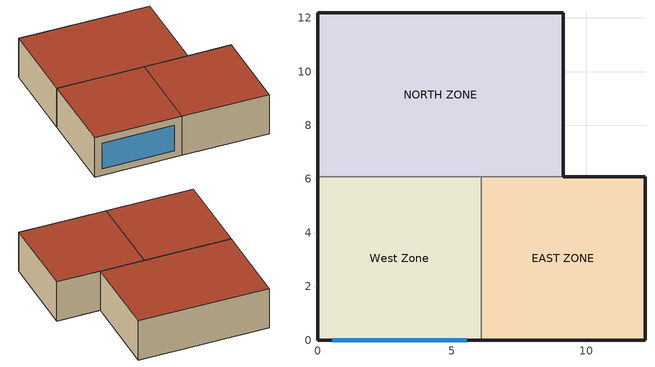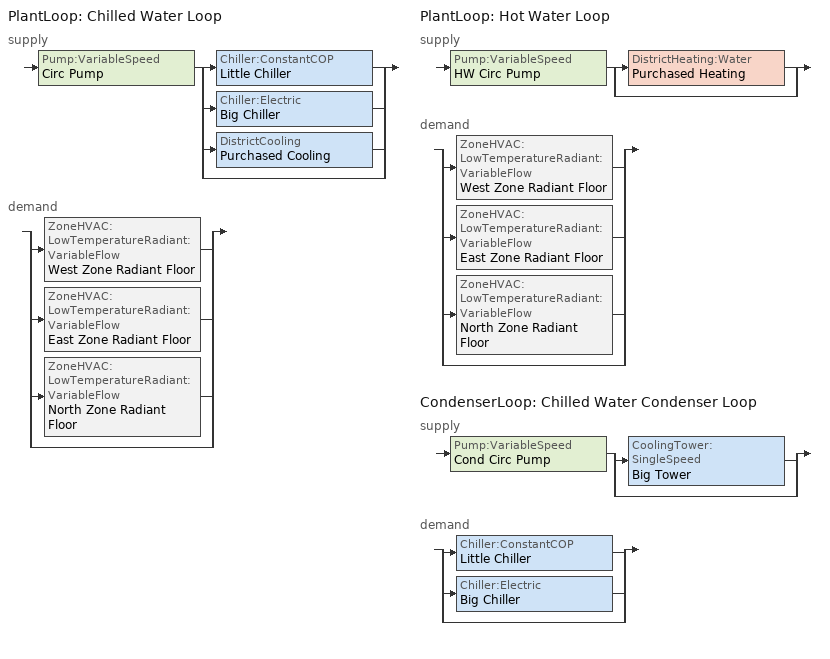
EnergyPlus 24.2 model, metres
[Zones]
West Zone
 floor ground (Slab Floor with Radiant): 0,0 0,6.1 6.1,6.1 6.1,0 z0
 wall outside (EXTWALL80): 0,6.1 0,0 6.1,0 z0:3.05
 wall to NORTH ZONE (PARTITION06): 6.1,6.1 0,6.1 z0:3.05
 wall to EAST ZONE (PARTITION06): 6.1,0 6.1,6.1 z0:3.05
 window (WIN-CON-LIGHT): 0.55,0 5.55,0 z0.5:2.5
 roof outside (ROOF34): 0,6.1 0,0 6.1,0 6.1,6.1 z3.05
EAST ZONE
 floor ground (Slab Floor with Radiant): 6.1,0 6.1,6.1 12.19,6.1 12.19,0 z0
 wall outside (EXTWALL80): 6.1,0 12.19,0 12.19,6.1 9.14,6.1 z0:3.05
 wall to NORTH ZONE (PARTITION06): 9.14,6.1 6.1,6.1 z0:3.05
 roof outside (ROOF34): 6.1,6.1 6.1,0 12.19,0 12.19,6.1 z3.05
NORTH ZONE
 floor ground (Slab Floor with Radiant): 0,6.1 0,12.19 9.14,12.19 9.14,6.1 z0
 wall outside (EXTWALL80): 9.14,6.1 9.14,12.19 0,12.19 0,6.1 z0:3.05
 roof outside (ROOF34): 0,12.19 0,6.1 9.14,6.1 9.14,12.19 z3.05
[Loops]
PlantLoop 'Chilled Water Loop'
 supply: Pump:VariableSpeed 'Circ Pump' > split
  | Chiller:ConstantCOP 'Little Chiller'
  | Chiller:Electric 'Big Chiller'
  | DistrictCooling 'Purchased Cooling'
  | bypass
 demand: split
  | ZoneHVAC:LowTemperatureRadiant:VariableFlow 'West Zone Radiant Floor'
  | ZoneHVAC:LowTemperatureRadiant:VariableFlow 'East Zone Radiant Floor'
  | ZoneHVAC:LowTemperatureRadiant:VariableFlow 'North Zone Radiant Floor'
  | bypass
PlantLoop 'Hot Water Loop'
 supply: Pump:VariableSpeed 'HW Circ Pump' > split
  | DistrictHeating:Water 'Purchased Heating'
  | bypass
 demand: split
  | ZoneHVAC:LowTemperatureRadiant:VariableFlow 'West Zone Radiant Floor'
  | ZoneHVAC:LowTemperatureRadiant:VariableFlow 'East Zone Radiant Floor'
  | ZoneHVAC:LowTemperatureRadiant:VariableFlow 'North Zone Radiant Floor'
  | bypass
CondenserLoop 'Chilled Water Condenser Loop'
 supply: Pump:VariableSpeed 'Cond Circ Pump' > split
  | CoolingTower:SingleSpeed 'Big Tower'
  | bypass
 demand: split
  | Chiller:ConstantCOP 'Little Chiller'
  | Chiller:Electric 'Big Chiller'
  | bypass
[Building]
NONE: Loads convergence tolerance value=0.04; Maximum number of warmup days=25; Minimum number of warmup days=6; North axis=0; Solar distribution=FullInteriorAndExterior; Temperature convergence tolerance value=0.4; Terrain=Suburbs
[Site:GroundTemperature:BuildingSurface]
20.03, 20.03, 20.13, 20.3, 20.43, 20.52, 20.62, 20.77, 20.78, 20.55, 20.44, 20.2
[Site:Location]
CHICAGO_IL_USA_WMO_725300: Elevation=190; Latitude=42; Longitude=-87.88; Time zone=-6
[SizingPeriod:DesignDay] Barometric pressure=99063; Day of month=21; Daylight saving time indicator=No; Humidity condition type=WetBulb; Rain indicator=No; Snow indicator=No; Solar model indicator=ASHRAEClearSky
Name | Daily dry bulb temperature range | Day type | Maximum dry bulb temperature | Month | Sky clearness | Wetbulb or dewpoint at maximum dry bulb | Wind direction | Wind speed
CHICAGO Ann Clg 1% Condns DB=>MWB | 10.7 | SummerDesignDay | 31.5 | 7 | 1 | 10 | 230 | 5.3
CHICAGO Ann Htg 99% Condns DB | 0 | WinterDesignDay | -17.3 | 1 | 0 | -17.3 | 270 | 4.9
[Construction]
EXTWALL80: A1 - 1 IN STUCCO, C4 - 4 IN COMMON BRICK, INS - EXPANDED EXT POLYSTYRENE R12 2 IN, E1 - 3 / 4 IN PLASTER OR GYP BOARD
PARTITION06: E1 - 3 / 4 IN PLASTER OR GYP BOARD, C6 - 8 IN CLAY TILE, E1 - 3 / 4 IN PLASTER OR GYP BOARD
ROOF34: E2 - 1 / 2 IN SLAG OR STONE, E3 - 3 / 8 IN FELT AND MEMBRANE, INS - EXPANDED EXT POLYSTYRENE R12 2 IN, INS - EXPANDED EXT POLYSTYRENE R12 2 IN, C12 - 2 IN HW CONCRETE
Slab Floor with Radiant: CONCRETE - DRIED SAND AND GRAVEL 4 IN, INS - EXPANDED EXT POLYSTYRENE R12 2 IN, GYP1, GYP2, FINISH FLOORING - TILE 1 / 16 IN
WIN-CON-LIGHT: WIN-LAY-GLASS-LIGHT
[Material] Thermal absorptance=0.9
Name | Conductivity | Density | Roughness | Solar absorptance | Specific heat | Thickness | Visible absorptance
A1 - 1 IN STUCCO | 0.691831 | 1858.142 | Smooth | 0.92 | 836.8 | 0.0253898 | 0.92
C4 - 4 IN COMMON BRICK | 0.726422 | 1922.216 | Rough | 0.76 | 836.8 | 0.101498 | 0.76
C6 - 8 IN CLAY TILE | 0.570761 | 1121.292 | Smooth | 0.82 | 836.8 | 0.203302 | 0.82
C12 - 2 IN HW CONCRETE | 1.729577 | 2242.585 | MediumRough | 0.65 | 836.8 | 0.0509016 | 0.65
CONCRETE - DRIED SAND AND GRAVEL 4 IN | 1.29 | 2242.58 | MediumRough | 0.6 | 830 | 0.1 | 0.6
E1 - 3 / 4 IN PLASTER OR GYP BOARD | 0.726422 | 1601.846 | Smooth | 0.92 | 836.8 | 0.01905 | 0.92
E2 - 1 / 2 IN SLAG OR STONE | 1.435549 | 881.0155 | Rough | 0.55 | 1673.6 | 0.0127102 | 0.55
E3 - 3 / 8 IN FELT AND MEMBRANE | 0.190253 | 1121.292 | Rough | 0.75 | 1673.6 | 0.00954024 | 0.75
FINISH FLOORING - TILE 1 / 16 IN | 0.17 | 1922.21 | Smooth | 0.5 | 1250 | 0.0016 | 0.5
GYP1 | 0.7845 | 1842.12 | MediumRough | 0.5 | 988 | 0.0127 | 0.5
GYP2 | 0.7845 | 1842.12 | MediumRough | 0.5 | 988 | 0.01905 | 0.5
INS - EXPANDED EXT POLYSTYRENE R12 2 IN | 0.02 | 56.06 | Rough | 0.5 | 1210 | 0.05 | 0.5
[WindowMaterial:Glazing]
WIN-LAY-GLASS-LIGHT: Back side infrared hemispherical emissivity=0.84; Back side solar reflectance at normal incidence=0.031; Back side visible reflectance at normal incidence=0.05; Conductivity=0.9; Front side infrared hemispherical emissivity=0.84; Front side solar reflectance at normal incidence=0.031; Front side visible reflectance at normal incidence=0.05; Infrared transmittance at normal incidence=0; Optical data type=SpectralAverage; Solar transmittance at normal incidence=0.9; Thickness=0.009; Visible transmittance at normal incidence=0.9
[Chiller:ConstantCOP]
Little Chiller: Chiller flow mode=LeavingSetpointModulated; Condenser type=WaterCooled; Design chilled water flow rate=0.0039; Design condenser water flow rate=0.0011; Nominal capacity=25000; Nominal cop=2.5
[Chiller:Electric]
Big Chiller: Chilled water outlet temperature lower limit=5; Chiller flow mode=LeavingSetpointModulated; Condenser type=WaterCooled; Design chilled water flow rate=0.0039; Design chilled water outlet temperature=6.667; Design condenser fluid flow rate=0.0011; Design condenser inlet temperature=29.44; Maximum part load ratio=1; Minimum part load ratio=0.15; Nominal capacity=45000; Nominal cop=2.75; Optimum part load ratio=0.65; Temperature rise coefficient=2.682759; Coefficient 1 of capacity ratio curve=0.944836; Coefficient 1 of full load ratio curve=0.03303; Coefficient 1 of power ratio curve=1.907846; Coefficient 2 of capacity ratio curve=-0.0570088; Coefficient 2 of full load ratio curve=0.6852; Coefficient 2 of power ratio curve=-1.20499; Coefficient 3 of capacity ratio curve=-0.00185486; Coefficient 3 of full load ratio curve=0.2818; Coefficient 3 of power ratio curve=0.263462
[CondenserEquipmentList]
All Towers: Big Tower, CoolingTower:SingleSpeed
[CondenserEquipmentOperationSchemes]
Tower Loop Operation: Control scheme 1=Year Round Tower Operation; Control scheme 1 schedule=ON
[CondenserLoop]
Chilled Water Condenser Loop: Condenser equipment operation scheme=Tower Loop Operation; Condenser loop volume=Autocalculate; Fluid type=Water; Load distribution scheme=SequentialLoad; Maximum loop flow rate=0.0022; Maximum loop temperature=80; Minimum loop flow rate=0; Minimum loop temperature=10
[CoolingTower:SingleSpeed]
Big Tower: Design air flow rate=16; Design fan power=1000; Design u factor times area value=1750; Design water flow rate=0.0022; Free convection regime air flow rate=0; Free convection regime u factor times area value=0
[DesignSpecification:OutdoorAir] Outdoor air flow per person=0.00944; Outdoor air flow per zone=0; Outdoor air flow per zone floor area=0; Outdoor air method=Flow/Person
SZ DSOA EAST ZONE; SZ DSOA NORTH ZONE; SZ DSOA West Zone
[DistrictCooling]
Purchased Cooling: Nominal capacity=680000
[DistrictHeating:Water]
Purchased Heating: Nominal capacity=1000000
[ElectricEquipment] Design level calculation method=EquipmentLevel; Fraction latent=0; Fraction lost=0; Fraction radiant=0.3; Schedule=BLDG Sch   2
Name | Design level | Zone or zonelist or space or spacelist
EAST ZONE ElecEq 1 | 1464.375 | EAST ZONE
NORTH ZONE ElecEq 1 | 2928.751 | NORTH ZONE
West Zone ElecEq 1 | 2928.751 | West Zone
[Lights] Design level calculation method=LightingLevel; End use subcategory=GeneralLights; Fraction radiant=0.2; Fraction replaceable=0; Fraction visible=0.2; Return air fraction=0; Schedule=BLDG Sch   3
Name | Lighting level | Zone or zonelist or space or spacelist
EAST ZONE Lights 1 | 1464.375 | EAST ZONE
NORTH ZONE Lights 1 | 878.6252 | NORTH ZONE
[People] Activity level schedule=Activity Sch; Air velocity schedule=Air Velo Sch; Carbon dioxide generation rate=3.82e-08; Clothing insulation calculation method=ClothingInsulationSchedule; Clothing insulation schedule=Clothing Sch; Fraction radiant=0.3; Mean radiant temperature calculation type=EnclosureAveraged; Number of people calculation method=People; Number of people schedule=BLDG Sch   1; Thermal comfort model 1 type=Fanger; Work efficiency schedule=Work Eff Sch
Name | Number of people | Zone or zonelist or space or spacelist
EAST ZONE | 3 | EAST ZONE
NORTH ZONE | 4 | NORTH ZONE
West Zone | 3 | West Zone
[PlantEquipmentList]
All Chillers; Chiller Plant: Big Chiller, Chiller:Electric, Little Chiller, Chiller:ConstantCOP
Chiller Plant and Purchased: Big Chiller, Chiller:Electric, Little Chiller, Chiller:ConstantCOP, Purchased Cooling, DistrictCooling
Purchased Only: Purchased Cooling, DistrictCooling
heating plant: Purchased Heating, DistrictHeating:Water
[PlantEquipmentOperation:CoolingLoad] Load range 1 lower limit=0
Name | Load range 1 upper limit | Range 1 equipment list | Load range 2 lower limit | Load range 2 upper limit | Load range 3 lower limit | Load range 3 upper limit | Range 2 equipment list | Range 3 equipment list
Off Peak Operation | 900000 | All Chillers
Peak Operation | 70000 | Chiller Plant | 70000 | 245000 | 245000 | 500000 | Chiller Plant and Purchased | Purchased Only
Year Round Tower Operation | 90000000 | All Towers
[PlantEquipmentOperation:HeatingLoad]
Purchased Only: Load range 1 lower limit=0; Load range 1 upper limit=1000000; Range 1 equipment list=heating plant
[PlantEquipmentOperationSchemes]
Name | Control scheme 1 | Control scheme 1 schedule | Control scheme 2 | Control scheme 2 schedule
CW Loop Operation | Peak Operation | On Peak | Off Peak Operation | Off Peak
Hot Loop Operation | Purchased Only | ON
[PlantLoop] Fluid type=Water; Load distribution scheme=Optimal; Minimum loop flow rate=0; Plant loop volume=Autocalculate
Name | Maximum loop flow rate | Maximum loop temperature | Minimum loop temperature | Plant equipment operation scheme
Chilled Water Loop | 0.0039 | 98 | 1 | CW Loop Operation
Hot Water Loop | 0.0043 | 100 | 10 | Hot Loop Operation
[Pump:VariableSpeed] Design minimum flow rate=0; Design pump head=300000; Fraction of motor inefficiencies to fluid stream=0; Motor efficiency=0.87; Pump control type=Intermittent; Coefficient 1 of the part load performance curve=1; Coefficient 2 of the part load performance curve=0; Coefficient 3 of the part load performance curve=0; Coefficient 4 of the part load performance curve=0
Name | Design maximum flow rate | Design power consumption
Circ Pump | 0.0039 | 2000
Cond Circ Pump | 0.0022 | 1000
HW Circ Pump | 0.0043 | 2000
[SetpointManager:FollowOutdoorAirTemperature]
MyCondenserControl: Control variable=Temperature; Maximum setpoint temperature=80; Minimum setpoint temperature=10; Offset temperature difference=0; Reference temperature type=OutdoorAirWetBulb; Setpoint node or nodelist=Condenser Supply Outlet Node
[SetpointManager:Scheduled] Control variable=Temperature
Name | Schedule | Setpoint node or nodelist
Big Chiller Setpoint Manager | CW Loop Temp Schedule | Big Chiller Outlet Node
Chilled Water Loop Setpoint Manager | CW Loop Temp Schedule | Chilled Water Loop Setpoint Node List
Hot Water Loop Setpoint Manager | HW Loop Temp Schedule | Hot Water Loop Setpoint Node List
Little Chiller Setpoint Manager | CW Loop Temp Schedule | Little Chiller Outlet Node
[Sizing:Plant]
Name | Design loop exit temperature | Loop design temperature difference | Loop type
Hot Water Loop | 60 | 10 | Heating
Chilled Water Loop | 6.7 | 2 | Cooling
[Sizing:Zone] Account for dedicated outdoor air system=No; Cooling design air flow method=DesignDay; Cooling design air flow rate=0; Dedicated outdoor air high setpoint temperature for design=Autosize; Dedicated outdoor air low setpoint temperature for design=Autosize; Dedicated outdoor air system control strategy=NeutralSupplyAir; Heating design air flow method=DesignDay; Heating design air flow rate=0; Zone cooling design supply air humidity ratio=0.009; Zone cooling design supply air temperature=16; Zone cooling design supply air temperature input method=SupplyAirTemperature; Zone cooling sizing factor=0; Zone heating design supply air humidity ratio=0.004; Zone heating design supply air temperature=40; Zone heating design supply air temperature input method=SupplyAirTemperature; Zone heating sizing factor=0
Name | Design specification outdoor air object
West Zone | SZ DSOA West Zone
EAST ZONE | SZ DSOA EAST ZONE
NORTH ZONE | SZ DSOA NORTH ZONE
[ThermostatSetpoint:SingleCooling]
Cooling Setpoint with SB: Setpoint temperature schedule=Cooling Setpoints
[ThermostatSetpoint:SingleHeating]
Heating Setpoint with SB: Setpoint temperature schedule=Heating Setpoints
[Zone] Ceiling height=Autocalculate; Multiplier=1; Type=1; Volume=Autocalculate
EAST ZONE; NORTH ZONE; West Zone
[ZoneControl:Thermostat] Control 1=Heating Setpoint with SB; Control 2=Cooling Setpoint with SB; Control type schedule=Zone Control Type Sched
Name | Zone or zonelist
Zone 1 Thermostat | West Zone
Zone 2 Thermostat | EAST ZONE
Zone 3 Thermostat | NORTH ZONE
[Zone equipment]
West Zone: West Zone Radiant Floor
EAST ZONE: East Zone Radiant Floor
NORTH ZONE: North Zone Radiant Floor
[ZoneHVAC:LowTemperatureRadiant:VariableFlow] Availability schedule=RadiantSysAvailSched; Cooling design capacity=Autosize; Heating design capacity=Autosize; Hydronic tubing length=400; Maximum hot water flow=6.3e-05
Name | Zone | Design object | Maximum cold water flow | Surface name or radiant surface group
East Zone Radiant Floor | East Zone | East Zone Radiant Floor Design | 0.0012 | Zn002:Flr001
North Zone Radiant Floor | North Zone | North Zone Radiant Floor Design | 0.0015 | Zn003:Flr001
West Zone Radiant Floor | West Zone | West Zone Radiant Floor Design | 0.0012 | Zn001:Flr001
[ZoneHVAC:LowTemperatureRadiant:VariableFlow:Design] Cooling control throttling range=2; Cooling design capacity method=CoolingDesignCapacity; Fluid to radiant surface heat transfer model=ConvectionOnly; Heating control throttling range=2; Heating design capacity method=HeatingDesignCapacity; Hydronic tubing conductivity=0.35; Hydronic tubing inside diameter=0.012; Hydronic tubing outside diameter=0.016; Setpoint control type=HalfFlowPower
Name | Cooling control temperature schedule | Heating control temperature schedule | Temperature control type
East Zone Radiant Floor Design | Radiant Cooling Setpoints Face | Radiant Heating Setpoints Face | SurfaceFaceTemperature
North Zone Radiant Floor Design | Radiant Cooling Setpoints Interior | Radiant Heating Setpoints Interior | SurfaceInteriorTemperature
West Zone Radiant Floor Design | Radiant Cooling Setpoints | Radiant Heating Setpoints | MeanAirTemperature
[ZoneInfiltration:DesignFlowRate] Constant term coefficient=1; Design flow rate calculation method=Flow/Zone; Schedule=ON; Temperature term coefficient=0; Velocity squared term coefficient=0; Velocity term coefficient=0
Name | Design flow rate | Zone or zonelist or space or spacelist
EAST ZONE Infil 1 | 0.01 | EAST ZONE
NORTH ZONE Infil 1 | 0.015 | NORTH ZONE
West Zone Infil 1 | 0.01 | West Zone
[Schedule:Compact]
ACTIVITY SCH: Through: 12/31, For: Alldays, Until: 24:00, 131.8
AIR VELO SCH: Through: 12/31, For: Alldays, Until: 24:00, 0.137
BLDG SCH   1: Through: 12/31, For: Weekdays SummerDesignDay, Until: 6:00, 0, Until: 7:00, 0.1, Until: 8:00, 0.5, Until: 12:00, 1, Until: 13:00, 0.5, Until: 16:00, 1, Until: 17:00, 0.5, Until: 18:00, 0.1, Until: 24:00, 0, For: Sunday Saturday Holiday WinterDesignDay CustomDay1 CustomDay2, Until: 24:00, 0
BLDG SCH   2: Through: 12/31, For: Weekdays SummerDesignDay, Until: 8:00, 0, Until: 18:00, 1, Until: 24:00, 0, For: Sunday Saturday Holiday WinterDesignDay CustomDay1 CustomDay2, Until: 24:00, 0
BLDG SCH   3: Through: 12/31, For: Weekdays SummerDesignDay, Until: 6:00, 0.05, Until: 7:00, 0.2, Until: 17:00, 1, Until: 18:00, 0.5, Until: 24:00, 0.05, For: Sunday Saturday Holiday WinterDesignDay CustomDay1 CustomDay2, Until: 24:00, 0.05
CLOTHING SCH; ON; RADIANTSYSAVAILSCHED: Through: 12/31, For: Alldays, Until: 24:00, 1
COOLING SETPOINTS: Through: 12/31, For: Weekdays Weekends Holidays CustomDay1 CustomDay2, Until: 7:00, 30, Until: 17:00, 24, Until: 24:00, 30, For: SummerDesignDay, Until: 24:00, 24, For: WinterDesignDay, Until: 24:00, 50
CW LOOP TEMP SCHEDULE: Through: 12/31, For: Alldays, Until: 24:00, 10
HEATING SETPOINTS: Through: 12/31, For: Weekdays Weekends Holidays CustomDay1 CustomDay2, Until: 7:00, 15, Until: 17:00, 20, Until: 24:00, 15, For: SummerDesignDay, Until: 24:00, 15, For: WinterDesignDay, Until: 24:00, 20
HW LOOP TEMP SCHEDULE: Through: 12/31, For: Alldays, Until: 24:00, 60
OFF PEAK: Through: 12/31, For: Alldays, Until: 9:00, 1, Until: 18:00, 0, Until: 24:00, 1
ON PEAK: Through: 12/31, For: Alldays, Until: 9:00, 0, Until: 18:00, 1, Until: 24:00, 0
RADIANT COOLING SETPOINTS: Through: 4/30, For: Alldays, Until: 24:00, 60, Through: 10:31, For: Alldays, Until: 7:00, 24, Until: 17:00, 20, Until: 24:00, 24, Through: 12/31, For: Alldays, Until: 24:00, 60
RADIANT COOLING SETPOINTS FACE: Through: 4/30, For: Alldays, Until: 24:00, 60, Through: 10:31, For: Alldays, Until: 7:00, 19, Until: 17:00, 14, Until: 24:00, 19, Through: 12/31, For: Alldays, Until: 24:00, 60
RADIANT COOLING SETPOINTS INTERIOR: Through: 4/30, For: Alldays, Until: 24:00, 70, Through: 10:31, For: Alldays, Until: 7:00, 18, Until: 17:00, 12, Until: 24:00, 18, Through: 12/31, For: Alldays, Until: 24:00, 70
RADIANT HEATING SETPOINTS: Through: 4/30, For: Alldays, Until: 7:00, 14, Until: 17:00, 18, Until: 24:00, 14, Through: 10:31, For: Alldays, Until: 24:00, 15, Through: 12/31, For: Alldays, Until: 7:00, 14, Until: 17:00, 18, Until: 24:00, 14
RADIANT HEATING SETPOINTS FACE: Through: 4/30, For: Alldays, Until: 7:00, 17, Until: 17:00, 25, Until: 24:00, 17, Through: 10:31, For: Alldays, Until: 24:00, 10, Through: 12/31, For: Alldays, Until: 7:00, 17, Until: 17:00, 25, Until: 24:00, 17
RADIANT HEATING SETPOINTS INTERIOR: Through: 4/30, For: Alldays, Until: 7:00, 18, Until: 17:00, 27, Until: 24:00, 18, Through: 10/31, For: Alldays, Until: 24:00, 5, Through: 12/31, For: Alldays, Until: 7:00, 18, Until: 17:00, 27, Until: 24:00, 18
WORK EFF SCH: Through: 12/31, For: Alldays, Until: 24:00, 0
ZONE CONTROL TYPE SCHED: Through: 3/31, For: Alldays, Until: 24:00, 1, Through: 9/30, For: Alldays, Until: 24:00, 2, Through: 12/31, For: Alldays, Until: 24:00, 1
